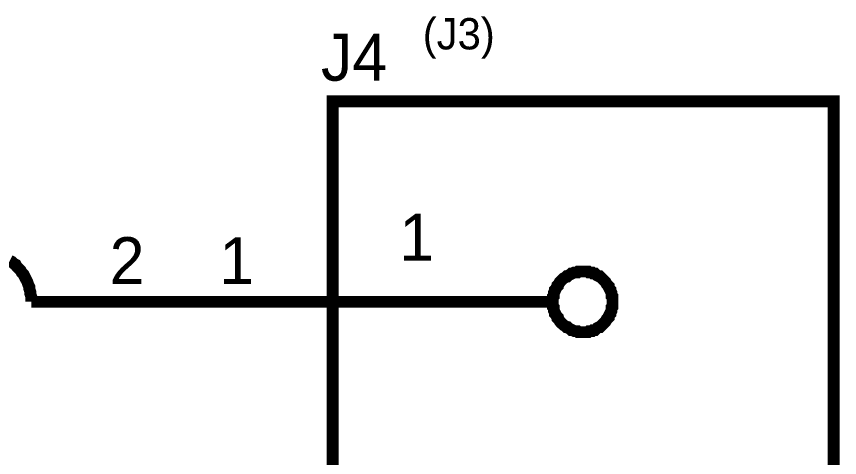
# Model space of a CAD drawing. Header units: inches. Extents: x 0 to 569, y 0 to 432.
# Drawn here: x 406.02 to 426.89, y 100.18 to 111.37 of the extents above; entities that cross this region are included whole.
import ezdxf

# ---------------------------------------------------------------- set-up
doc = ezdxf.new("R2010")
doc.units = ezdxf.units.IN
doc.layers.add('Sheet', color=255, linetype='Continuous')

msp = doc.modelspace()

# ---------------------------------------------------------------- linework, layer by layer
at = {"layer": 'Sheet'}
for points in [[(414.04, 109.215, 0.3, 0.3, 0), (426.74, 109.215, 0.3, 0.3, 0), (426.74, 76.2, 0.3, 0.3, 0), (414.04, 76.2, 0.3, 0.3, 0), (414.04, 109.215, 0.3, 0.3, 0)], [(414.04, 109.215, 0.0991, 0.0991, 0), (414.04, 76.2, 0.0991, 0.0991, 0), (426.74, 76.2, 0.0991, 0.0991, 0), (426.74, 109.215, 0.0991, 0.0991, 0), (414.04, 109.215, 0.0991, 0.0991, 0), (414.04, 109.215, 0.0991, 0.0991, 0)]]:
    msp.add_lwpolyline(points, format="xyseb", close=True, dxfattribs=at)
for points in [[(406.4, 104.13, 0.3, 0.3, 0), (406.4, 104.204, 0.3, 0.3, 0), (406.4, 104.254, 0.3, 0.3, 0), (406.375, 104.329, 0.3, 0.3, 0), (406.375, 104.378, 0.3, 0.3, 0), (406.35, 104.453, 0.3, 0.3, 0), (406.35, 104.502, 0.3, 0.3, 0), (406.326, 104.552, 0.3, 0.3, 0), (406.301, 104.626, 0.3, 0.3, 0), (406.276, 104.676, 0.3, 0.3, 0), (406.251, 104.725, 0.3, 0.3, 0), (406.226, 104.775, 0.3, 0.3, 0), (406.202, 104.825, 0.3, 0.3, 0), (406.152, 104.874, 0.3, 0.3, 0), (406.127, 104.924, 0.3, 0.3, 0), (406.078, 104.973, 0.3, 0.3, 0), (406.028, 105.023, 0.3, 0.3, 0), (406.003, 105.073, 0.3, 0.3, 0), (405.954, 105.097, 0.3, 0.3, 0), (405.904, 105.147, 0.3, 0.3, 0), (405.854, 105.172, 0.3, 0.3, 0)], [(419.621, 104.13, 0.3, 0.3, 0), (419.621, 104.18, 0.3, 0.3, 0), (419.621, 104.204, 0.3, 0.3, 0), (419.621, 104.254, 0.3, 0.3, 0), (419.646, 104.279, 0.3, 0.3, 0), (419.646, 104.329, 0.3, 0.3, 0), (419.646, 104.353, 0.3, 0.3, 0), (419.671, 104.403, 0.3, 0.3, 0), (419.671, 104.428, 0.3, 0.3, 0), (419.695, 104.453, 0.3, 0.3, 0), (419.72, 104.502, 0.3, 0.3, 0), (419.745, 104.527, 0.3, 0.3, 0), (419.745, 104.552, 0.3, 0.3, 0), (419.77, 104.577, 0.3, 0.3, 0), (419.795, 104.626, 0.3, 0.3, 0), (419.819, 104.651, 0.3, 0.3, 0), (419.844, 104.676, 0.3, 0.3, 0), (419.869, 104.701, 0.3, 0.3, 0), (419.894, 104.725, 0.3, 0.3, 0), (419.943, 104.75, 0.3, 0.3, 0), (419.968, 104.775, 0.3, 0.3, 0), (419.993, 104.775, 0.3, 0.3, 0), (420.018, 104.8, 0.3, 0.3, 0), (420.067, 104.825, 0.3, 0.3, 0), (420.092, 104.849, 0.3, 0.3, 0), (420.117, 104.849, 0.3, 0.3, 0), (420.167, 104.874, 0.3, 0.3, 0), (420.191, 104.874, 0.3, 0.3, 0), (420.241, 104.874, 0.3, 0.3, 0), (420.266, 104.899, 0.3, 0.3, 0), (420.315, 104.899, 0.3, 0.3, 0), (420.34, 104.899, 0.3, 0.3, 0), (420.39, 104.899, 0.3, 0.3, 0)], [(420.39, 104.899, 0.3, 0.3, 0), (420.39, 104.899, 0.3, 0.3, 0)], [(420.39, 104.899, 0.3, 0.3, 0), (420.439, 104.899, 0.3, 0.3, 0), (420.464, 104.899, 0.3, 0.3, 0), (420.514, 104.899, 0.3, 0.3, 0), (420.539, 104.874, 0.3, 0.3, 0), (420.588, 104.874, 0.3, 0.3, 0), (420.613, 104.874, 0.3, 0.3, 0), (420.638, 104.849, 0.3, 0.3, 0), (420.688, 104.849, 0.3, 0.3, 0), (420.712, 104.825, 0.3, 0.3, 0), (420.737, 104.8, 0.3, 0.3, 0), (420.787, 104.775, 0.3, 0.3, 0), (420.812, 104.775, 0.3, 0.3, 0), (420.836, 104.75, 0.3, 0.3, 0), (420.861, 104.725, 0.3, 0.3, 0), (420.886, 104.701, 0.3, 0.3, 0), (420.911, 104.676, 0.3, 0.3, 0), (420.936, 104.651, 0.3, 0.3, 0), (420.96, 104.626, 0.3, 0.3, 0), (420.985, 104.577, 0.3, 0.3, 0), (421.01, 104.552, 0.3, 0.3, 0), (421.035, 104.527, 0.3, 0.3, 0), (421.035, 104.502, 0.3, 0.3, 0), (421.06, 104.453, 0.3, 0.3, 0), (421.084, 104.428, 0.3, 0.3, 0), (421.084, 104.403, 0.3, 0.3, 0), (421.109, 104.353, 0.3, 0.3, 0), (421.109, 104.329, 0.3, 0.3, 0), (421.109, 104.279, 0.3, 0.3, 0), (421.134, 104.254, 0.3, 0.3, 0), (421.134, 104.204, 0.3, 0.3, 0), (421.134, 104.18, 0.3, 0.3, 0), (421.134, 104.13, 0.3, 0.3, 0)], [(406.4, 104.13, 0.3, 0.3, 0), (408.955, 104.13, 0.3, 0.3, 0)], [(414.04, 104.13, 0.3, 0.3, 0), (408.955, 104.13, 0.3, 0.3, 0)], [(419.621, 104.13, 0.3, 0.3, 0), (414.04, 104.13, 0.3, 0.3, 0)], [(420.39, 103.361, 0.3, 0.3, 0), (420.34, 103.361, 0.3, 0.3, 0), (420.315, 103.361, 0.3, 0.3, 0), (420.266, 103.361, 0.3, 0.3, 0), (420.241, 103.386, 0.3, 0.3, 0), (420.191, 103.386, 0.3, 0.3, 0), (420.167, 103.386, 0.3, 0.3, 0), (420.117, 103.411, 0.3, 0.3, 0), (420.092, 103.411, 0.3, 0.3, 0), (420.067, 103.436, 0.3, 0.3, 0), (420.018, 103.46, 0.3, 0.3, 0), (419.993, 103.485, 0.3, 0.3, 0), (419.968, 103.485, 0.3, 0.3, 0), (419.943, 103.51, 0.3, 0.3, 0), (419.894, 103.535, 0.3, 0.3, 0), (419.869, 103.56, 0.3, 0.3, 0), (419.844, 103.584, 0.3, 0.3, 0), (419.819, 103.609, 0.3, 0.3, 0), (419.795, 103.634, 0.3, 0.3, 0), (419.77, 103.684, 0.3, 0.3, 0), (419.745, 103.708, 0.3, 0.3, 0), (419.745, 103.733, 0.3, 0.3, 0), (419.72, 103.758, 0.3, 0.3, 0), (419.695, 103.808, 0.3, 0.3, 0), (419.671, 103.832, 0.3, 0.3, 0), (419.671, 103.857, 0.3, 0.3, 0), (419.646, 103.907, 0.3, 0.3, 0), (419.646, 103.932, 0.3, 0.3, 0), (419.646, 103.981, 0.3, 0.3, 0), (419.621, 104.006, 0.3, 0.3, 0), (419.621, 104.056, 0.3, 0.3, 0), (419.621, 104.08, 0.3, 0.3, 0), (419.621, 104.13, 0.3, 0.3, 0)], [(419.621, 104.13, 0.3, 0.3, 0), (419.621, 104.13, 0.3, 0.3, 0)], [(421.134, 104.13, 0.3, 0.3, 0), (421.134, 104.08, 0.3, 0.3, 0), (421.134, 104.056, 0.3, 0.3, 0), (421.134, 104.006, 0.3, 0.3, 0), (421.109, 103.981, 0.3, 0.3, 0), (421.109, 103.932, 0.3, 0.3, 0), (421.109, 103.907, 0.3, 0.3, 0), (421.084, 103.857, 0.3, 0.3, 0), (421.084, 103.832, 0.3, 0.3, 0), (421.06, 103.808, 0.3, 0.3, 0), (421.035, 103.758, 0.3, 0.3, 0), (421.035, 103.733, 0.3, 0.3, 0), (421.01, 103.708, 0.3, 0.3, 0), (420.985, 103.684, 0.3, 0.3, 0), (420.96, 103.634, 0.3, 0.3, 0), (420.936, 103.609, 0.3, 0.3, 0), (420.911, 103.584, 0.3, 0.3, 0), (420.886, 103.56, 0.3, 0.3, 0), (420.861, 103.535, 0.3, 0.3, 0), (420.836, 103.51, 0.3, 0.3, 0), (420.812, 103.485, 0.3, 0.3, 0), (420.787, 103.485, 0.3, 0.3, 0), (420.737, 103.46, 0.3, 0.3, 0), (420.712, 103.436, 0.3, 0.3, 0), (420.688, 103.411, 0.3, 0.3, 0), (420.638, 103.411, 0.3, 0.3, 0), (420.613, 103.386, 0.3, 0.3, 0), (420.588, 103.386, 0.3, 0.3, 0), (420.539, 103.386, 0.3, 0.3, 0), (420.514, 103.361, 0.3, 0.3, 0), (420.464, 103.361, 0.3, 0.3, 0), (420.439, 103.361, 0.3, 0.3, 0), (420.39, 103.361, 0.3, 0.3, 0)], [(421.134, 104.13, 0.3, 0.3, 0), (421.134, 104.13, 0.3, 0.3, 0), (421.134, 104.13, 0.3, 0.3, 0), (421.134, 104.13, 0.3, 0.3, 0), (421.134, 104.13, 0.3, 0.3, 0), (421.134, 104.13, 0.3, 0.3, 0), (421.134, 104.13, 0.3, 0.3, 0), (421.134, 104.13, 0.3, 0.3, 0), (421.134, 104.13, 0.3, 0.3, 0), (421.134, 104.13, 0.3, 0.3, 0), (421.134, 104.13, 0.3, 0.3, 0), (421.134, 104.13, 0.3, 0.3, 0), (421.134, 104.13, 0.3, 0.3, 0), (421.134, 104.13, 0.3, 0.3, 0), (421.134, 104.13, 0.3, 0.3, 0), (421.134, 104.13, 0.3, 0.3, 0), (421.134, 104.13, 0.3, 0.3, 0), (421.134, 104.13, 0.3, 0.3, 0), (421.134, 104.13, 0.3, 0.3, 0), (421.134, 104.13, 0.3, 0.3, 0), (421.134, 104.13, 0.3, 0.3, 0), (421.134, 104.13, 0.3, 0.3, 0), (421.134, 104.13, 0.3, 0.3, 0), (421.134, 104.13, 0.3, 0.3, 0), (421.134, 104.13, 0.3, 0.3, 0), (421.134, 104.13, 0.3, 0.3, 0), (421.134, 104.13, 0.3, 0.3, 0), (421.134, 104.13, 0.3, 0.3, 0), (421.134, 104.13, 0.3, 0.3, 0), (421.134, 104.13, 0.3, 0.3, 0), (421.134, 104.13, 0.3, 0.3, 0), (421.134, 104.13, 0.3, 0.3, 0), (421.134, 104.13, 0.3, 0.3, 0)], [(421.134, 104.13, 0.3, 0.3, 0), (421.134, 104.13, 0.3, 0.3, 0)]]:
    msp.add_lwpolyline(points, format="xyseb", dxfattribs=at)

# ---------------------------------------------------------------- texts
for s, height, p in [('(J3)', 0.7937, (416.322, 110.53)), ('J4', 1.1906, (413.742, 109.736)), ('1', 1.191, (415.727, 105.172)), ('2', 1.191, (408.384, 104.577)), ('1', 1.191, (411.163, 104.577))]:
    msp.add_text(s, height=height, dxfattribs=at).set_placement(p)

doc.saveas('drawing.dxf')
